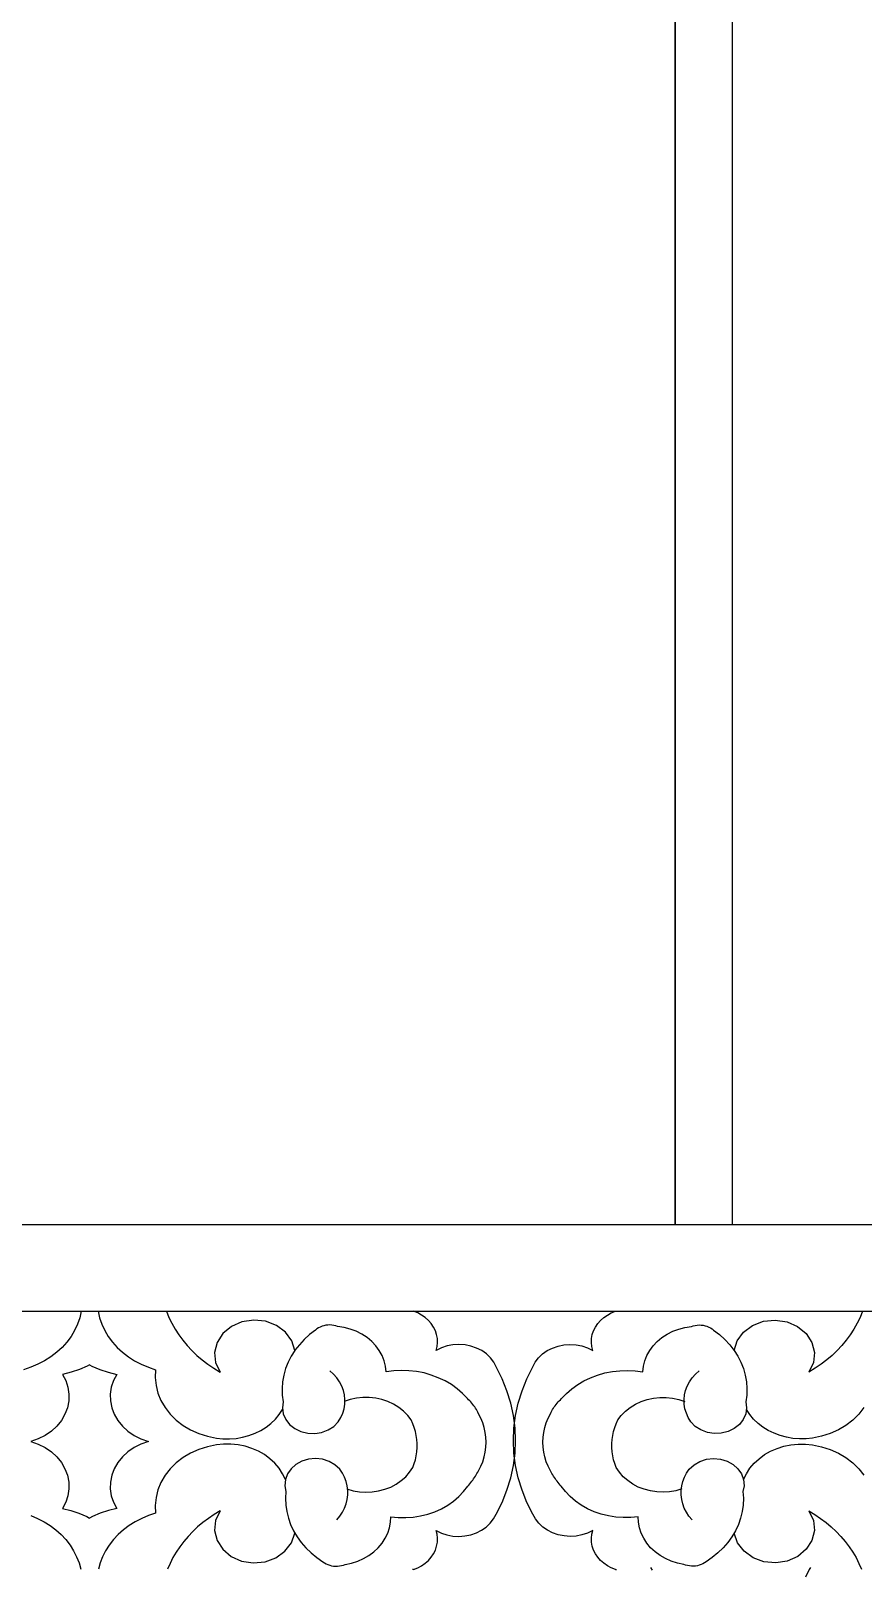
# Model space of a CAD drawing. Extents: x 1188826 to 1909461, y 608442 to 1651179.
# Drawn here: x 1668696 to 1668985, y 1032543 to 1033078 of the extents above; entities that cross this region are included whole.
import ezdxf

# ---------------------------------------------------------------- set-up
doc = ezdxf.new("R2010")
doc.units = 0
doc.header["$LTSCALE"] = 1000
doc.header["$MEASUREMENT"] = 0
doc.layers.add('窗', color=4, linetype='Continuous')
doc.layers.add('立面线', color=40, linetype='Continuous')

# ---------------------------------------------------------------- blocks, each defined once
blk = doc.blocks.new('EHYTERHT5EHTER')
at = {"layer": '窗', "ltscale": 3}
blk.add_lwpolyline([(84624.99, -228180.6), (85435.26, -228180.6), (85435.26, -229130.6), (84624.99, -229130.6)], close=True, dxfattribs=at)

msp = doc.modelspace()

# ---------------------------------------------------------------- linework, layer by layer
at = {"layer": '立面线'}
for p, q in [((1668919.68, 1032663.42), (1668919.68, 1033613.42)), ((1668939.68, 1032663.42), (1668939.68, 1033613.42)), ((1669039.81, 1032663.42), (1660727.54, 1032663.42)), ((1660758.89, 1032633.42), (1669008.6, 1032633.42)), ((1668712.73, 1032631.14), (1668711.96, 1032628.9)), ((1668713.26, 1032633.42), (1668712.73, 1032631.14)), ((1668719.11, 1032633.42), (1668719.64, 1032631.14)), ((1668719.64, 1032631.14), (1668720.41, 1032628.9)), ((1668742.89, 1032633.42), (1668743.76, 1032631.3)), ((1668743.76, 1032631.3), (1668744.77, 1032629.23)), ((1668773.2, 1032630.35), (1668769.14, 1032629.73)), ((1668777.31, 1032629.93), (1668773.2, 1032630.35)), ((1668830.21, 1032632.83), (1668828.75, 1032633.42)), ((1668831.58, 1032632.09), (1668830.21, 1032632.83)), ((1668832.83, 1032631.22), (1668831.58, 1032632.09)), ((1668833.95, 1032630.22), (1668832.83, 1032631.22)), ((1668893.75, 1032630.22), (1668894.87, 1032631.22)), ((1668894.87, 1032631.22), (1668896.13, 1032632.09)), ((1668896.13, 1032632.09), (1668897.5, 1032632.83)), ((1668897.5, 1032632.83), (1668898.95, 1032633.42)), ((1668950.4, 1032629.93), (1668954.5, 1032630.35)), ((1668954.5, 1032630.35), (1668958.57, 1032629.73)), ((1668983.94, 1032631.3), (1668982.94, 1032629.23)), ((1668984.81, 1032633.42), (1668983.94, 1032631.3)), ((1668710.95, 1032626.74), (1668709.71, 1032624.66)), ((1668711.96, 1032628.9), (1668710.95, 1032626.74)), ((1668720.41, 1032628.9), (1668721.42, 1032626.74)), ((1668721.42, 1032626.74), (1668722.66, 1032624.66)), ((1668744.77, 1032629.23), (1668745.91, 1032627.2)), ((1668745.91, 1032627.2), (1668747.18, 1032625.24)), ((1668747.18, 1032625.24), (1668748.58, 1032623.34)), ((1668762.48, 1032625.67), (1668760.48, 1032622.57)), ((1668765.46, 1032628.12), (1668762.48, 1032625.67)), ((1668769.14, 1032629.73), (1668765.46, 1032628.12)), ((1668781.08, 1032628.5), (1668777.31, 1032629.93)), ((1668784.21, 1032626.19), (1668781.08, 1032628.5)), ((1668786.42, 1032623.19), (1668784.21, 1032626.19)), ((1668792.64, 1032625.31), (1668790.76, 1032623.62)), ((1668794.67, 1032626.86), (1668792.64, 1032625.31)), ((1668795.18, 1032627.26), (1668794.67, 1032626.86)), ((1668795.74, 1032627.62), (1668795.18, 1032627.26)), ((1668796.33, 1032627.93), (1668795.74, 1032627.62)), ((1668796.96, 1032628.19), (1668796.33, 1032627.93)), ((1668797.61, 1032628.39), (1668796.96, 1032628.19)), ((1668798.29, 1032628.54), (1668797.61, 1032628.39)), ((1668798.98, 1032628.62), (1668798.29, 1032628.54)), ((1668799.67, 1032628.64), (1668798.98, 1032628.62)), ((1668800.37, 1032628.61), (1668799.67, 1032628.64)), ((1668801.05, 1032628.51), (1668800.37, 1032628.61)), ((1668801.73, 1032628.36), (1668801.05, 1032628.51)), ((1668802.38, 1032628.14), (1668801.73, 1032628.36)), ((1668804.6, 1032627.79), (1668802.38, 1032628.14)), ((1668806.77, 1032627.22), (1668804.6, 1032627.79)), ((1668808.84, 1032626.44), (1668806.77, 1032627.22)), ((1668810.79, 1032625.45), (1668808.84, 1032626.44)), ((1668812.59, 1032624.27), (1668810.79, 1032625.45)), ((1668834.92, 1032629.11), (1668833.95, 1032630.22)), ((1668835.73, 1032627.91), (1668834.92, 1032629.11)), ((1668836.36, 1032626.63), (1668835.73, 1032627.91)), ((1668836.8, 1032625.3), (1668836.36, 1032626.63)), ((1668837.05, 1032623.93), (1668836.8, 1032625.3)), ((1668890.65, 1032623.93), (1668890.9, 1032625.3)), ((1668890.9, 1032625.3), (1668891.34, 1032626.63)), ((1668891.34, 1032626.63), (1668891.97, 1032627.91)), ((1668891.97, 1032627.91), (1668892.78, 1032629.11)), ((1668892.78, 1032629.11), (1668893.75, 1032630.22)), ((1668915.11, 1032624.27), (1668916.91, 1032625.45)), ((1668916.91, 1032625.45), (1668918.86, 1032626.44)), ((1668918.86, 1032626.44), (1668920.93, 1032627.22)), ((1668920.93, 1032627.22), (1668923.1, 1032627.79)), ((1668923.1, 1032627.79), (1668925.33, 1032628.14)), ((1668925.33, 1032628.14), (1668925.98, 1032628.36)), ((1668925.98, 1032628.36), (1668926.65, 1032628.51)), ((1668926.65, 1032628.51), (1668927.34, 1032628.61)), ((1668927.34, 1032628.61), (1668928.03, 1032628.64)), ((1668928.03, 1032628.64), (1668928.73, 1032628.62)), ((1668928.73, 1032628.62), (1668929.42, 1032628.54)), ((1668929.42, 1032628.54), (1668930.09, 1032628.39)), ((1668930.09, 1032628.39), (1668930.75, 1032628.19)), ((1668930.75, 1032628.19), (1668931.37, 1032627.93)), ((1668931.37, 1032627.93), (1668931.97, 1032627.62)), ((1668931.97, 1032627.62), (1668932.52, 1032627.26)), ((1668932.52, 1032627.26), (1668933.03, 1032626.86)), ((1668933.03, 1032626.86), (1668935.07, 1032625.31)), ((1668935.07, 1032625.31), (1668936.94, 1032623.62)), ((1668941.29, 1032623.19), (1668943.49, 1032626.19)), ((1668943.49, 1032626.19), (1668946.62, 1032628.5)), ((1668946.62, 1032628.5), (1668950.4, 1032629.93)), ((1668958.57, 1032629.73), (1668962.25, 1032628.12)), ((1668962.25, 1032628.12), (1668965.22, 1032625.67)), ((1668965.22, 1032625.67), (1668967.23, 1032622.57)), ((1668980.52, 1032625.24), (1668979.13, 1032623.34)), ((1668981.8, 1032627.2), (1668980.52, 1032625.24)), ((1668982.94, 1032629.23), (1668981.8, 1032627.2)), ((1668706.6, 1032620.85), (1668704.75, 1032619.14)), ((1668708.26, 1032622.69), (1668706.6, 1032620.85)), ((1668709.71, 1032624.66), (1668708.26, 1032622.69)), ((1668722.66, 1032624.66), (1668724.11, 1032622.69)), ((1668724.11, 1032622.69), (1668725.77, 1032620.85)), ((1668725.77, 1032620.85), (1668727.62, 1032619.14)), ((1668748.58, 1032623.34), (1668750.1, 1032621.51)), ((1668750.1, 1032621.51), (1668751.74, 1032619.75)), ((1668751.74, 1032619.75), (1668753.49, 1032618.08)), ((1668760.48, 1032622.57), (1668759.61, 1032619.11)), ((1668787.51, 1032619.78), (1668786.26, 1032617.82)), ((1668787.51, 1032619.78), (1668786.42, 1032623.19)), ((1668787.56, 1032619.86), (1668787.51, 1032619.78)), ((1668789.07, 1032621.8), (1668787.56, 1032619.86)), ((1668790.76, 1032623.62), (1668789.07, 1032621.8)), ((1668814.22, 1032622.92), (1668812.59, 1032624.27)), ((1668815.64, 1032621.41), (1668814.22, 1032622.92)), ((1668816.85, 1032619.77), (1668815.64, 1032621.41)), ((1668817.83, 1032618.02), (1668816.85, 1032619.77)), ((1668836.63, 1032619.8), (1668836.97, 1032621.16)), ((1668838.45, 1032620.71), (1668836.63, 1032619.8)), ((1668836.97, 1032621.16), (1668837.11, 1032622.54)), ((1668837.11, 1032622.54), (1668837.05, 1032623.93)), ((1668840.41, 1032621.36), (1668838.45, 1032620.71)), ((1668842.46, 1032621.76), (1668840.41, 1032621.36)), ((1668844.56, 1032621.88), (1668842.46, 1032621.76)), ((1668846.66, 1032621.73), (1668844.56, 1032621.88)), ((1668848.7, 1032621.32), (1668846.66, 1032621.73)), ((1668850.65, 1032620.64), (1668848.7, 1032621.32)), ((1668852.46, 1032619.72), (1668850.65, 1032620.64)), ((1668854.09, 1032618.58), (1668852.46, 1032619.72)), ((1668873.62, 1032618.58), (1668875.24, 1032619.72)), ((1668875.24, 1032619.72), (1668877.05, 1032620.64)), ((1668877.05, 1032620.64), (1668879, 1032621.32)), ((1668879, 1032621.32), (1668881.05, 1032621.73)), ((1668881.05, 1032621.73), (1668883.14, 1032621.88)), ((1668883.14, 1032621.88), (1668885.24, 1032621.76)), ((1668885.24, 1032621.76), (1668887.3, 1032621.36)), ((1668887.3, 1032621.36), (1668889.25, 1032620.71)), ((1668889.25, 1032620.71), (1668891.08, 1032619.8)), ((1668890.6, 1032622.54), (1668890.65, 1032623.93)), ((1668890.74, 1032621.16), (1668890.6, 1032622.54)), ((1668891.08, 1032619.8), (1668890.74, 1032621.16)), ((1668909.88, 1032618.02), (1668910.85, 1032619.77)), ((1668910.85, 1032619.77), (1668912.06, 1032621.41)), ((1668912.06, 1032621.41), (1668913.49, 1032622.92)), ((1668913.49, 1032622.92), (1668915.11, 1032624.27)), ((1668936.94, 1032623.62), (1668938.64, 1032621.8)), ((1668938.64, 1032621.8), (1668940.14, 1032619.86)), ((1668940.14, 1032619.86), (1668940.2, 1032619.78)), ((1668940.2, 1032619.78), (1668941.29, 1032623.19)), ((1668940.2, 1032619.78), (1668941.44, 1032617.82)), ((1668967.23, 1032622.57), (1668968.09, 1032619.11)), ((1668975.97, 1032619.75), (1668974.22, 1032618.08)), ((1668977.61, 1032621.51), (1668975.97, 1032619.75)), ((1668979.13, 1032623.34), (1668977.61, 1032621.51)), ((1668698.22, 1032614.97), (1668695.78, 1032613.94)), ((1668700.54, 1032616.19), (1668698.22, 1032614.97)), ((1668702.73, 1032617.58), (1668700.54, 1032616.19)), ((1668704.75, 1032619.14), (1668702.73, 1032617.58)), ((1668715.38, 1032614.35), (1668712.63, 1032613.15)), ((1668716.18, 1032614.79), (1668715.38, 1032614.35)), ((1668716.18, 1032614.79), (1668716.99, 1032614.35)), ((1668716.99, 1032614.35), (1668719.74, 1032613.15)), ((1668727.62, 1032619.14), (1668729.64, 1032617.58)), ((1668729.64, 1032617.58), (1668731.82, 1032616.19)), ((1668731.82, 1032616.19), (1668734.15, 1032614.97)), ((1668734.15, 1032614.97), (1668736.59, 1032613.94)), ((1668753.49, 1032618.08), (1668755.35, 1032616.49)), ((1668755.35, 1032616.49), (1668757.31, 1032615)), ((1668757.31, 1032615), (1668759.36, 1032613.6)), ((1668759.61, 1032619.11), (1668759.97, 1032615.59)), ((1668759.97, 1032615.59), (1668761.5, 1032612.3)), ((1668785.17, 1032615.68), (1668784.3, 1032613.47)), ((1668786.26, 1032617.82), (1668785.17, 1032615.68)), ((1668818.56, 1032616.18), (1668817.83, 1032618.02)), ((1668819.03, 1032614.28), (1668818.56, 1032616.18)), ((1668819.23, 1032612.35), (1668819.03, 1032614.28)), ((1668855.49, 1032617.23), (1668854.09, 1032618.58)), ((1668856.64, 1032615.73), (1668855.49, 1032617.23)), ((1668857.52, 1032614.09), (1668856.64, 1032615.73)), ((1668870.19, 1032614.09), (1668871.06, 1032615.73)), ((1668871.06, 1032615.73), (1668872.21, 1032617.23)), ((1668872.21, 1032617.23), (1668873.62, 1032618.58)), ((1668908.47, 1032612.35), (1668908.68, 1032614.28)), ((1668908.68, 1032614.28), (1668909.15, 1032616.18)), ((1668909.15, 1032616.18), (1668909.88, 1032618.02)), ((1668941.44, 1032617.82), (1668942.53, 1032615.68)), ((1668942.53, 1032615.68), (1668943.4, 1032613.47)), ((1668967.74, 1032615.59), (1668966.2, 1032612.3)), ((1668968.09, 1032619.11), (1668967.74, 1032615.59)), ((1668970.4, 1032615), (1668968.34, 1032613.6)), ((1668972.36, 1032616.49), (1668970.4, 1032615)), ((1668974.22, 1032618.08), (1668972.36, 1032616.49)), ((1668695.78, 1032613.94), (1668693.24, 1032613.11)), ((1668709.76, 1032612.19), (1668706.79, 1032611.49)), ((1668706.79, 1032611.49), (1668707.91, 1032609.31)), ((1668707.91, 1032609.31), (1668708.65, 1032607.01)), ((1668712.63, 1032613.15), (1668709.76, 1032612.19)), ((1668719.74, 1032613.15), (1668722.61, 1032612.19)), ((1668722.61, 1032612.19), (1668725.58, 1032611.49)), ((1668724.46, 1032609.31), (1668723.72, 1032607.01)), ((1668725.58, 1032611.49), (1668724.46, 1032609.31)), ((1668736.59, 1032613.94), (1668739.13, 1032613.11)), ((1668739.13, 1032613.11), (1668738.99, 1032610.38)), ((1668738.99, 1032610.38), (1668739.26, 1032607.64)), ((1668759.36, 1032613.6), (1668761.5, 1032612.3)), ((1668783.25, 1032608.91), (1668783.07, 1032606.58)), ((1668783.66, 1032611.21), (1668783.25, 1032608.91)), ((1668784.3, 1032613.47), (1668783.66, 1032611.21)), ((1668800.93, 1032611.56), (1668799.63, 1032612.72)), ((1668802.07, 1032610.28), (1668800.93, 1032611.56)), ((1668803.04, 1032608.9), (1668802.07, 1032610.28)), ((1668803.81, 1032607.43), (1668803.04, 1032608.9)), ((1668821.86, 1032612.7), (1668819.23, 1032612.35)), ((1668824.52, 1032612.84), (1668821.86, 1032612.7)), ((1668827.18, 1032612.76), (1668824.52, 1032612.84)), ((1668829.82, 1032612.47), (1668827.18, 1032612.76)), ((1668832.42, 1032611.96), (1668829.82, 1032612.47)), ((1668834.94, 1032611.25), (1668832.42, 1032611.96)), ((1668837.38, 1032610.33), (1668834.94, 1032611.25)), ((1668839.71, 1032609.22), (1668837.38, 1032610.33)), ((1668841.9, 1032607.92), (1668839.71, 1032609.22)), ((1668859.52, 1032609.95), (1668857.47, 1032614.09)), ((1668861.21, 1032605.75), (1668859.52, 1032609.95)), ((1668866.49, 1032605.75), (1668868.18, 1032609.95)), ((1668868.18, 1032609.95), (1668870.23, 1032614.09)), ((1668885.81, 1032607.92), (1668888, 1032609.22)), ((1668888, 1032609.22), (1668890.32, 1032610.33)), ((1668890.32, 1032610.33), (1668892.76, 1032611.25)), ((1668892.76, 1032611.25), (1668895.29, 1032611.96)), ((1668895.29, 1032611.96), (1668897.88, 1032612.47)), ((1668897.88, 1032612.47), (1668900.52, 1032612.76)), ((1668900.52, 1032612.76), (1668903.19, 1032612.84)), ((1668903.19, 1032612.84), (1668905.84, 1032612.7)), ((1668905.84, 1032612.7), (1668908.47, 1032612.35)), ((1668923.89, 1032607.43), (1668924.67, 1032608.9)), ((1668924.67, 1032608.9), (1668925.63, 1032610.28)), ((1668925.63, 1032610.28), (1668926.78, 1032611.56)), ((1668926.78, 1032611.56), (1668928.08, 1032612.72)), ((1668943.4, 1032613.47), (1668944.05, 1032611.21)), ((1668944.05, 1032611.21), (1668944.46, 1032608.91)), ((1668944.46, 1032608.91), (1668944.63, 1032606.58)), ((1668968.34, 1032613.6), (1668966.2, 1032612.3)), ((1668708.65, 1032607.01), (1668708.99, 1032604.64)), ((1668708.99, 1032604.64), (1668708.93, 1032602.25)), ((1668723.72, 1032607.01), (1668723.37, 1032604.64)), ((1668723.37, 1032604.64), (1668723.43, 1032602.25)), ((1668739.26, 1032607.64), (1668739.92, 1032604.96)), ((1668739.92, 1032604.96), (1668740.98, 1032602.37)), ((1668783.07, 1032606.58), (1668783.13, 1032604.25)), ((1668783.13, 1032604.25), (1668783.43, 1032601.94)), ((1668804.39, 1032605.9), (1668803.81, 1032607.43)), ((1668804.76, 1032604.32), (1668804.39, 1032605.9)), ((1668804.92, 1032602.72), (1668804.76, 1032604.32)), ((1668843.94, 1032606.46), (1668841.9, 1032607.92)), ((1668845.8, 1032604.83), (1668843.94, 1032606.46)), ((1668847.48, 1032603.06), (1668845.8, 1032604.83)), ((1668862.53, 1032601.48), (1668861.21, 1032605.75)), ((1668865.18, 1032601.48), (1668866.49, 1032605.75)), ((1668880.23, 1032603.06), (1668881.9, 1032604.83)), ((1668881.9, 1032604.83), (1668883.77, 1032606.46)), ((1668883.77, 1032606.46), (1668885.81, 1032607.92)), ((1668922.78, 1032602.72), (1668922.94, 1032604.32)), ((1668922.94, 1032604.32), (1668923.31, 1032605.9)), ((1668923.31, 1032605.9), (1668923.89, 1032607.43)), ((1668944.57, 1032604.25), (1668944.27, 1032601.94)), ((1668944.63, 1032606.58), (1668944.57, 1032604.25)), ((1668708.47, 1032599.9), (1668707.62, 1032597.63)), ((1668708.93, 1032602.25), (1668708.47, 1032599.9)), ((1668723.43, 1032602.25), (1668723.9, 1032599.9)), ((1668723.9, 1032599.9), (1668724.75, 1032597.63)), ((1668740.98, 1032602.37), (1668742.4, 1032599.92)), ((1668742.4, 1032599.92), (1668744.17, 1032597.64)), ((1668782.08, 1032597.51), (1668783.2, 1032599.22)), ((1668783.43, 1032601.94), (1668783.17, 1032599.85)), ((1668783.17, 1032599.85), (1668783.48, 1032597.77)), ((1668804.13, 1032597.96), (1668804.6, 1032599.51)), ((1668804.6, 1032599.51), (1668804.87, 1032601.11)), ((1668806.74, 1032602.72), (1668804.65, 1032602.01)), ((1668804.87, 1032601.11), (1668804.92, 1032602.72)), ((1668808.91, 1032603.21), (1668806.74, 1032602.72)), ((1668811.13, 1032603.46), (1668808.91, 1032603.21)), ((1668813.37, 1032603.46), (1668811.13, 1032603.46)), ((1668815.6, 1032603.23), (1668813.37, 1032603.46)), ((1668817.77, 1032602.76), (1668815.6, 1032603.23)), ((1668819.86, 1032602.06), (1668817.77, 1032602.76)), ((1668821.83, 1032601.14), (1668819.86, 1032602.06)), ((1668823.65, 1032600.02), (1668821.83, 1032601.14)), ((1668825.29, 1032598.72), (1668823.65, 1032600.02)), ((1668826.73, 1032597.24), (1668825.29, 1032598.72)), ((1668847.89, 1032602.68), (1668847.48, 1032603.06)), ((1668848.29, 1032602.28), (1668847.89, 1032602.68)), ((1668848.67, 1032601.88), (1668848.29, 1032602.28)), ((1668849.04, 1032601.46), (1668848.67, 1032601.88)), ((1668849.39, 1032601.04), (1668849.04, 1032601.46)), ((1668849.72, 1032600.6), (1668849.39, 1032601.04)), ((1668850.04, 1032600.16), (1668849.72, 1032600.6)), ((1668850.34, 1032599.71), (1668850.04, 1032600.16)), ((1668850.62, 1032599.25), (1668850.34, 1032599.71)), ((1668850.88, 1032598.78), (1668850.62, 1032599.25)), ((1668851.13, 1032598.3), (1668850.88, 1032598.78)), ((1668851.36, 1032597.82), (1668851.13, 1032598.3)), ((1668863.47, 1032597.17), (1668862.53, 1032601.48)), ((1668864.23, 1032597.17), (1668865.18, 1032601.48)), ((1668876.35, 1032597.82), (1668876.58, 1032598.3)), ((1668876.58, 1032598.3), (1668876.82, 1032598.78)), ((1668876.82, 1032598.78), (1668877.08, 1032599.25)), ((1668877.08, 1032599.25), (1668877.37, 1032599.71)), ((1668877.37, 1032599.71), (1668877.67, 1032600.16)), ((1668877.67, 1032600.16), (1668877.98, 1032600.6)), ((1668877.98, 1032600.6), (1668878.32, 1032601.04)), ((1668878.32, 1032601.04), (1668878.67, 1032601.46)), ((1668878.67, 1032601.46), (1668879.03, 1032601.88)), ((1668879.03, 1032601.88), (1668879.41, 1032602.28)), ((1668879.41, 1032602.28), (1668879.81, 1032602.68)), ((1668879.81, 1032602.68), (1668880.23, 1032603.06)), ((1668900.97, 1032597.24), (1668902.41, 1032598.72)), ((1668902.41, 1032598.72), (1668904.05, 1032600.02)), ((1668904.05, 1032600.02), (1668905.87, 1032601.14)), ((1668905.87, 1032601.14), (1668907.84, 1032602.06)), ((1668907.84, 1032602.06), (1668909.93, 1032602.76)), ((1668909.93, 1032602.76), (1668912.11, 1032603.23)), ((1668912.11, 1032603.23), (1668914.33, 1032603.46)), ((1668914.33, 1032603.46), (1668916.57, 1032603.46)), ((1668916.57, 1032603.46), (1668918.8, 1032603.21)), ((1668918.8, 1032603.21), (1668920.97, 1032602.72)), ((1668920.97, 1032602.72), (1668923.05, 1032602.01)), ((1668922.84, 1032601.11), (1668922.78, 1032602.72)), ((1668923.1, 1032599.51), (1668922.84, 1032601.11)), ((1668923.58, 1032597.96), (1668923.1, 1032599.51)), ((1668944.54, 1032599.85), (1668944.23, 1032597.77)), ((1668944.27, 1032601.94), (1668944.54, 1032599.85)), ((1668945.63, 1032597.51), (1668944.5, 1032599.22)), ((1668985.3, 1032599.92), (1668983.53, 1032597.64)), ((1668704.81, 1032593.52), (1668702.91, 1032591.77)), ((1668706.39, 1032595.49), (1668704.81, 1032593.52)), ((1668707.62, 1032597.63), (1668706.39, 1032595.49)), ((1668724.75, 1032597.63), (1668725.98, 1032595.49)), ((1668725.98, 1032595.49), (1668727.56, 1032593.52)), ((1668727.56, 1032593.52), (1668729.46, 1032591.77)), ((1668744.17, 1032597.64), (1668746.27, 1032595.57)), ((1668746.27, 1032595.57), (1668748.65, 1032593.74)), ((1668748.65, 1032593.74), (1668751.28, 1032592.18)), ((1668775.65, 1032591.97), (1668777.51, 1032593.12)), ((1668777.51, 1032593.12), (1668779.21, 1032594.44)), ((1668779.21, 1032594.44), (1668780.74, 1032595.91)), ((1668780.74, 1032595.91), (1668782.08, 1032597.51)), ((1668783.48, 1032597.77), (1668784.33, 1032595.81)), ((1668784.33, 1032595.81), (1668785.7, 1032594.07)), ((1668785.7, 1032594.07), (1668787.49, 1032592.64)), ((1668799.07, 1032592.15), (1668801.02, 1032593.41)), ((1668801.02, 1032593.41), (1668802.58, 1032595.03)), ((1668802.58, 1032595.03), (1668803.45, 1032596.45)), ((1668803.45, 1032596.45), (1668804.13, 1032597.96)), ((1668827.94, 1032595.63), (1668826.73, 1032597.24)), ((1668828.53, 1032594.31), (1668827.94, 1032595.63)), ((1668829.03, 1032592.97), (1668828.53, 1032594.31)), ((1668829.42, 1032591.61), (1668829.03, 1032592.97)), ((1668852.16, 1032596.25), (1668851.36, 1032597.82)), ((1668852.82, 1032594.63), (1668852.16, 1032596.25)), ((1668853.34, 1032592.98), (1668852.82, 1032594.63)), ((1668853.71, 1032591.3), (1668853.34, 1032592.98)), ((1668864.04, 1032592.83), (1668863.47, 1032597.17)), ((1668863.47, 1032588.48), (1668863.66, 1032592.83)), ((1668863.66, 1032592.83), (1668864.23, 1032597.17)), ((1668864.23, 1032588.48), (1668864.04, 1032592.83)), ((1668874, 1032591.3), (1668874.37, 1032592.98)), ((1668874.37, 1032592.98), (1668874.89, 1032594.63)), ((1668874.89, 1032594.63), (1668875.55, 1032596.25)), ((1668875.55, 1032596.25), (1668876.35, 1032597.82)), ((1668898.28, 1032591.61), (1668898.68, 1032592.97)), ((1668898.68, 1032592.97), (1668899.17, 1032594.31)), ((1668899.17, 1032594.31), (1668899.76, 1032595.63)), ((1668899.76, 1032595.63), (1668900.97, 1032597.24)), ((1668924.25, 1032596.45), (1668923.58, 1032597.96)), ((1668925.12, 1032595.03), (1668924.25, 1032596.45)), ((1668926.68, 1032593.41), (1668925.12, 1032595.03)), ((1668928.64, 1032592.15), (1668926.68, 1032593.41)), ((1668942.01, 1032594.07), (1668940.21, 1032592.64)), ((1668943.37, 1032595.81), (1668942.01, 1032594.07)), ((1668944.23, 1032597.77), (1668943.37, 1032595.81)), ((1668946.96, 1032595.91), (1668945.63, 1032597.51)), ((1668948.49, 1032594.44), (1668946.96, 1032595.91)), ((1668950.2, 1032593.12), (1668948.49, 1032594.44)), ((1668952.05, 1032591.97), (1668950.2, 1032593.12)), ((1668979.05, 1032593.74), (1668976.42, 1032592.18)), ((1668981.44, 1032595.57), (1668979.05, 1032593.74)), ((1668983.53, 1032597.64), (1668981.44, 1032595.57)), ((1668698.34, 1032589.06), (1668695.76, 1032588.16)), ((1668695.76, 1032588.16), (1668698.34, 1032587.26)), ((1668700.74, 1032590.27), (1668698.34, 1032589.06)), ((1668702.91, 1032591.77), (1668700.74, 1032590.27)), ((1668729.46, 1032591.77), (1668731.63, 1032590.27)), ((1668731.63, 1032590.27), (1668734.03, 1032589.06)), ((1668734.03, 1032589.06), (1668736.61, 1032588.16)), ((1668736.61, 1032588.16), (1668734.03, 1032587.26)), ((1668751.28, 1032592.18), (1668754.12, 1032590.91)), ((1668754.12, 1032590.91), (1668757.12, 1032589.96)), ((1668757.12, 1032589.96), (1668760.24, 1032589.35)), ((1668760.24, 1032589.35), (1668762.52, 1032589.1)), ((1668762.52, 1032589.1), (1668764.82, 1032589.06)), ((1668764.82, 1032589.06), (1668767.11, 1032589.23)), ((1668767.11, 1032589.23), (1668769.36, 1032589.61)), ((1668769.36, 1032589.61), (1668771.55, 1032590.2)), ((1668771.55, 1032590.2), (1668773.66, 1032590.99)), ((1668773.66, 1032590.99), (1668775.65, 1032591.97)), ((1668787.49, 1032592.64), (1668789.62, 1032591.61)), ((1668789.62, 1032591.61), (1668791.98, 1032591.02)), ((1668791.98, 1032591.02), (1668794.42, 1032590.92)), ((1668794.42, 1032590.92), (1668796.83, 1032591.3)), ((1668796.83, 1032591.3), (1668799.07, 1032592.15)), ((1668829.72, 1032590.22), (1668829.42, 1032591.61)), ((1668829.92, 1032588.83), (1668829.72, 1032590.22)), ((1668830.01, 1032587.42), (1668829.92, 1032588.83)), ((1668853.93, 1032589.6), (1668853.71, 1032591.3)), ((1668854.01, 1032587.89), (1668853.93, 1032589.6)), ((1668853.93, 1032586.18), (1668854.01, 1032587.89)), ((1668863.66, 1032584.12), (1668863.47, 1032588.48)), ((1668864.04, 1032584.12), (1668864.23, 1032588.48)), ((1668873.7, 1032587.89), (1668873.77, 1032589.6)), ((1668873.77, 1032586.18), (1668873.7, 1032587.89)), ((1668873.77, 1032589.6), (1668874, 1032591.3)), ((1668897.69, 1032587.42), (1668897.79, 1032588.83)), ((1668897.79, 1032588.83), (1668897.98, 1032590.22)), ((1668897.98, 1032590.22), (1668898.28, 1032591.61)), ((1668930.88, 1032591.3), (1668928.64, 1032592.15)), ((1668933.28, 1032590.92), (1668930.88, 1032591.3)), ((1668935.73, 1032591.02), (1668933.28, 1032590.92)), ((1668938.08, 1032591.61), (1668935.73, 1032591.02)), ((1668940.21, 1032592.64), (1668938.08, 1032591.61)), ((1668954.05, 1032590.99), (1668952.05, 1032591.97)), ((1668956.15, 1032590.2), (1668954.05, 1032590.99)), ((1668958.35, 1032589.61), (1668956.15, 1032590.2)), ((1668960.6, 1032589.23), (1668958.35, 1032589.61)), ((1668962.89, 1032589.06), (1668960.6, 1032589.23)), ((1668965.18, 1032589.1), (1668962.89, 1032589.06)), ((1668967.46, 1032589.35), (1668965.18, 1032589.1)), ((1668970.58, 1032589.96), (1668967.46, 1032589.35)), ((1668973.58, 1032590.91), (1668970.58, 1032589.96)), ((1668976.42, 1032592.18), (1668973.58, 1032590.91)), ((1668698.34, 1032587.26), (1668700.74, 1032586.04)), ((1668700.74, 1032586.04), (1668702.91, 1032584.55)), ((1668702.91, 1032584.55), (1668704.81, 1032582.8)), ((1668704.81, 1032582.8), (1668706.39, 1032580.83)), ((1668727.56, 1032582.8), (1668725.98, 1032580.83)), ((1668729.46, 1032584.55), (1668727.56, 1032582.8)), ((1668731.63, 1032586.04), (1668729.46, 1032584.55)), ((1668734.03, 1032587.26), (1668731.63, 1032586.04)), ((1668748.65, 1032582.58), (1668746.27, 1032580.75)), ((1668751.28, 1032584.14), (1668748.65, 1032582.58)), ((1668754.12, 1032585.4), (1668751.28, 1032584.14)), ((1668757.12, 1032586.35), (1668754.12, 1032585.4)), ((1668760.24, 1032586.97), (1668757.12, 1032586.35)), ((1668762.74, 1032587.23), (1668760.24, 1032586.97)), ((1668765.26, 1032587.24), (1668762.74, 1032587.23)), ((1668767.77, 1032587), (1668765.26, 1032587.24)), ((1668770.22, 1032586.5), (1668767.77, 1032587)), ((1668772.58, 1032585.76), (1668770.22, 1032586.5)), ((1668774.83, 1032584.78), (1668772.58, 1032585.76)), ((1668776.93, 1032583.58), (1668774.83, 1032584.78)), ((1668778.85, 1032582.18), (1668776.93, 1032583.58)), ((1668780.56, 1032580.6), (1668778.85, 1032582.18)), ((1668794.7, 1032582.25), (1668792.26, 1032582.03)), ((1668797.13, 1032581.98), (1668794.7, 1032582.25)), ((1668829.39, 1032581.83), (1668829.69, 1032583.22)), ((1668829.69, 1032583.22), (1668829.9, 1032584.61)), ((1668829.9, 1032584.61), (1668830.01, 1032586.02)), ((1668830.01, 1032586.02), (1668830.01, 1032587.42)), ((1668852.82, 1032581.14), (1668853.34, 1032582.8)), ((1668853.34, 1032582.8), (1668853.71, 1032584.48)), ((1668853.71, 1032584.48), (1668853.93, 1032586.18)), ((1668863.47, 1032579.78), (1668864.04, 1032584.12)), ((1668864.23, 1032579.78), (1668863.66, 1032584.12)), ((1668874, 1032584.48), (1668873.77, 1032586.18)), ((1668874.37, 1032582.8), (1668874, 1032584.48)), ((1668874.89, 1032581.14), (1668874.37, 1032582.8)), ((1668897.7, 1032586.02), (1668897.69, 1032587.42)), ((1668897.8, 1032584.61), (1668897.7, 1032586.02)), ((1668898.01, 1032583.22), (1668897.8, 1032584.61)), ((1668898.32, 1032581.83), (1668898.01, 1032583.22)), ((1668930.58, 1032581.98), (1668933, 1032582.25)), ((1668933, 1032582.25), (1668935.44, 1032582.03)), ((1668947.15, 1032580.6), (1668948.86, 1032582.18)), ((1668948.86, 1032582.18), (1668950.78, 1032583.58)), ((1668950.78, 1032583.58), (1668952.87, 1032584.78)), ((1668952.87, 1032584.78), (1668955.12, 1032585.76)), ((1668955.12, 1032585.76), (1668957.49, 1032586.5)), ((1668957.49, 1032586.5), (1668959.94, 1032587)), ((1668959.94, 1032587), (1668962.44, 1032587.24)), ((1668962.44, 1032587.24), (1668964.96, 1032587.23)), ((1668964.96, 1032587.23), (1668967.46, 1032586.97)), ((1668967.46, 1032586.97), (1668970.58, 1032586.35)), ((1668970.58, 1032586.35), (1668973.58, 1032585.4)), ((1668973.58, 1032585.4), (1668976.42, 1032584.14)), ((1668976.42, 1032584.14), (1668979.05, 1032582.58)), ((1668979.05, 1032582.58), (1668981.44, 1032580.75)), ((1668706.39, 1032580.83), (1668707.62, 1032578.69)), ((1668707.62, 1032578.69), (1668708.47, 1032576.42)), ((1668724.75, 1032578.69), (1668723.9, 1032576.42)), ((1668725.98, 1032580.83), (1668724.75, 1032578.69)), ((1668744.17, 1032578.68), (1668742.4, 1032576.4)), ((1668746.27, 1032580.75), (1668744.17, 1032578.68)), ((1668782.04, 1032578.86), (1668780.56, 1032580.6)), ((1668783.27, 1032576.97), (1668782.04, 1032578.86)), ((1668784.23, 1032574.98), (1668783.27, 1032576.97)), ((1668784.94, 1032576.89), (1668784.23, 1032574.98)), ((1668786.19, 1032578.7), (1668784.94, 1032576.89)), ((1668787.89, 1032580.21), (1668786.19, 1032578.7)), ((1668789.95, 1032581.34), (1668787.89, 1032580.21)), ((1668792.26, 1032582.03), (1668789.95, 1032581.34)), ((1668799.42, 1032581.25), (1668797.13, 1032581.98)), ((1668801.45, 1032580.07), (1668799.42, 1032581.25)), ((1668803.11, 1032578.53), (1668801.45, 1032580.07)), ((1668804.02, 1032577.17), (1668803.11, 1032578.53)), ((1668804.76, 1032575.74), (1668804.02, 1032577.17)), ((1668826.03, 1032575.92), (1668827.37, 1032577.46)), ((1668827.37, 1032577.46), (1668828.47, 1032579.13)), ((1668828.47, 1032579.13), (1668828.98, 1032580.47)), ((1668828.98, 1032580.47), (1668829.39, 1032581.83)), ((1668850.54, 1032576.56), (1668850.82, 1032577.02)), ((1668850.82, 1032577.02), (1668851.09, 1032577.49)), ((1668851.09, 1032577.49), (1668851.36, 1032577.96)), ((1668851.36, 1032577.96), (1668852.16, 1032579.53)), ((1668852.16, 1032579.53), (1668852.82, 1032581.14)), ((1668862.53, 1032575.48), (1668863.47, 1032579.78)), ((1668865.18, 1032575.48), (1668864.23, 1032579.78)), ((1668875.55, 1032579.53), (1668874.89, 1032581.14)), ((1668876.35, 1032577.96), (1668875.55, 1032579.53)), ((1668876.61, 1032577.49), (1668876.35, 1032577.96)), ((1668876.88, 1032577.02), (1668876.61, 1032577.49)), ((1668877.16, 1032576.56), (1668876.88, 1032577.02)), ((1668898.73, 1032580.47), (1668898.32, 1032581.83)), ((1668899.23, 1032579.13), (1668898.73, 1032580.47)), ((1668900.34, 1032577.46), (1668899.23, 1032579.13)), ((1668901.68, 1032575.92), (1668900.34, 1032577.46)), ((1668922.94, 1032575.74), (1668923.68, 1032577.17)), ((1668923.68, 1032577.17), (1668924.59, 1032578.53)), ((1668924.59, 1032578.53), (1668926.25, 1032580.07)), ((1668926.25, 1032580.07), (1668928.28, 1032581.25)), ((1668928.28, 1032581.25), (1668930.58, 1032581.98)), ((1668935.44, 1032582.03), (1668937.75, 1032581.34)), ((1668937.75, 1032581.34), (1668939.81, 1032580.21)), ((1668939.81, 1032580.21), (1668941.51, 1032578.7)), ((1668941.51, 1032578.7), (1668942.76, 1032576.89)), ((1668942.76, 1032576.89), (1668943.47, 1032574.98)), ((1668943.47, 1032574.98), (1668944.44, 1032576.97)), ((1668944.44, 1032576.97), (1668945.67, 1032578.86)), ((1668945.67, 1032578.86), (1668947.15, 1032580.6)), ((1668981.44, 1032580.75), (1668983.53, 1032578.68)), ((1668983.53, 1032578.68), (1668985.3, 1032576.4)), ((1668708.47, 1032576.42), (1668708.93, 1032574.06)), ((1668708.99, 1032571.68), (1668708.65, 1032569.31)), ((1668708.93, 1032574.06), (1668708.99, 1032571.68)), ((1668723.43, 1032574.06), (1668723.37, 1032571.68)), ((1668723.37, 1032571.68), (1668723.72, 1032569.31)), ((1668723.9, 1032576.42), (1668723.43, 1032574.06)), ((1668740.98, 1032573.94), (1668739.92, 1032571.35)), ((1668742.4, 1032576.4), (1668740.98, 1032573.94)), ((1668784.21, 1032574.89), (1668784.04, 1032572.8)), ((1668784.04, 1032572.8), (1668784.43, 1032570.73)), ((1668784.23, 1032574.98), (1668784.21, 1032574.89)), ((1668805.33, 1032574.25), (1668804.76, 1032575.74)), ((1668805.71, 1032572.72), (1668805.33, 1032574.25)), ((1668805.63, 1032571.66), (1668807.76, 1032571.05)), ((1668805.91, 1032571.16), (1668805.71, 1032572.72)), ((1668816.64, 1032570.96), (1668818.78, 1032571.53)), ((1668818.78, 1032571.53), (1668820.82, 1032572.33)), ((1668820.82, 1032572.33), (1668822.73, 1032573.33)), ((1668822.73, 1032573.33), (1668824.47, 1032574.54)), ((1668824.47, 1032574.54), (1668826.03, 1032575.92)), ((1668846.17, 1032570.73), (1668847.61, 1032572.59)), ((1668847.61, 1032572.59), (1668847.97, 1032573.01)), ((1668847.97, 1032573.01), (1668848.32, 1032573.44)), ((1668848.32, 1032573.44), (1668848.67, 1032573.87)), ((1668848.67, 1032573.87), (1668849, 1032574.31)), ((1668849, 1032574.31), (1668849.33, 1032574.75)), ((1668849.33, 1032574.75), (1668849.64, 1032575.2)), ((1668849.64, 1032575.2), (1668849.95, 1032575.65)), ((1668849.95, 1032575.65), (1668850.25, 1032576.1)), ((1668850.25, 1032576.1), (1668850.54, 1032576.56)), ((1668861.21, 1032571.21), (1668862.53, 1032575.48)), ((1668866.49, 1032571.21), (1668865.18, 1032575.48)), ((1668877.45, 1032576.1), (1668877.16, 1032576.56)), ((1668877.75, 1032575.65), (1668877.45, 1032576.1)), ((1668878.06, 1032575.2), (1668877.75, 1032575.65)), ((1668878.38, 1032574.75), (1668878.06, 1032575.2)), ((1668878.7, 1032574.31), (1668878.38, 1032574.75)), ((1668879.04, 1032573.87), (1668878.7, 1032574.31)), ((1668879.38, 1032573.44), (1668879.04, 1032573.87)), ((1668879.73, 1032573.01), (1668879.38, 1032573.44)), ((1668880.09, 1032572.59), (1668879.73, 1032573.01)), ((1668881.54, 1032570.73), (1668880.09, 1032572.59)), ((1668903.23, 1032574.54), (1668901.68, 1032575.92)), ((1668904.98, 1032573.33), (1668903.23, 1032574.54)), ((1668906.89, 1032572.33), (1668904.98, 1032573.33)), ((1668908.93, 1032571.53), (1668906.89, 1032572.33)), ((1668911.07, 1032570.96), (1668908.93, 1032571.53)), ((1668922.07, 1032571.66), (1668919.95, 1032571.05)), ((1668921.8, 1032571.16), (1668921.99, 1032572.72)), ((1668921.99, 1032572.72), (1668922.38, 1032574.25)), ((1668922.38, 1032574.25), (1668922.94, 1032575.74)), ((1668943.67, 1032572.8), (1668943.27, 1032570.73)), ((1668943.47, 1032574.98), (1668943.49, 1032574.89)), ((1668943.49, 1032574.89), (1668943.67, 1032572.8)), ((1668707.91, 1032567.01), (1668706.79, 1032564.82)), ((1668708.65, 1032569.31), (1668707.91, 1032567.01)), ((1668723.72, 1032569.31), (1668724.46, 1032567.01)), ((1668724.46, 1032567.01), (1668725.58, 1032564.82)), ((1668739.26, 1032568.67), (1668738.99, 1032565.94)), ((1668739.92, 1032571.35), (1668739.26, 1032568.67)), ((1668784.43, 1032570.73), (1668784.29, 1032568.41)), ((1668784.29, 1032568.41), (1668784.38, 1032566.08)), ((1668784.38, 1032566.08), (1668784.7, 1032563.77)), ((1668804.82, 1032565.01), (1668805.37, 1032566.5)), ((1668805.37, 1032566.5), (1668805.74, 1032568.04)), ((1668805.74, 1032568.04), (1668805.92, 1032569.6)), ((1668805.92, 1032569.6), (1668805.91, 1032571.16)), ((1668807.76, 1032571.05), (1668809.95, 1032570.67)), ((1668809.95, 1032570.67), (1668812.19, 1032570.52)), ((1668812.19, 1032570.52), (1668814.43, 1032570.62)), ((1668814.43, 1032570.62), (1668816.64, 1032570.96)), ((1668840.64, 1032566.01), (1668842.67, 1032567.42)), ((1668842.67, 1032567.42), (1668844.51, 1032569)), ((1668844.51, 1032569), (1668846.17, 1032570.73)), ((1668857.47, 1032562.87), (1668859.52, 1032567)), ((1668859.52, 1032567), (1668861.21, 1032571.21)), ((1668868.18, 1032567), (1668866.49, 1032571.21)), ((1668870.23, 1032562.87), (1668868.18, 1032567)), ((1668883.19, 1032569), (1668881.54, 1032570.73)), ((1668885.04, 1032567.42), (1668883.19, 1032569)), ((1668887.06, 1032566.01), (1668885.04, 1032567.42)), ((1668913.28, 1032570.62), (1668911.07, 1032570.96)), ((1668915.51, 1032570.52), (1668913.28, 1032570.62)), ((1668917.75, 1032570.67), (1668915.51, 1032570.52)), ((1668919.95, 1032571.05), (1668917.75, 1032570.67)), ((1668921.79, 1032569.6), (1668921.8, 1032571.16)), ((1668921.97, 1032568.04), (1668921.79, 1032569.6)), ((1668922.33, 1032566.5), (1668921.97, 1032568.04)), ((1668922.88, 1032565.01), (1668922.33, 1032566.5)), ((1668943.33, 1032566.08), (1668943, 1032563.77)), ((1668943.27, 1032570.73), (1668943.42, 1032568.41)), ((1668943.42, 1032568.41), (1668943.33, 1032566.08)), ((1668695.7, 1032562.4), (1668698.07, 1032561.41)), ((1668698.07, 1032561.41), (1668700.33, 1032560.25)), ((1668706.79, 1032564.82), (1668709.68, 1032564.15)), ((1668709.68, 1032564.15), (1668712.48, 1032563.23)), ((1668712.48, 1032563.23), (1668715.16, 1032562.08)), ((1668715.16, 1032562.08), (1668716.18, 1032561.52)), ((1668717.21, 1032562.08), (1668716.18, 1032561.52)), ((1668719.89, 1032563.23), (1668717.21, 1032562.08)), ((1668722.69, 1032564.15), (1668719.89, 1032563.23)), ((1668725.58, 1032564.82), (1668722.69, 1032564.15)), ((1668734.3, 1032561.41), (1668732.04, 1032560.25)), ((1668736.67, 1032562.4), (1668734.3, 1032561.41)), ((1668739.13, 1032563.2), (1668736.67, 1032562.4)), ((1668738.99, 1032565.94), (1668739.13, 1032563.2)), ((1668757.44, 1032561.42), (1668755.54, 1032559.98)), ((1668759.43, 1032562.76), (1668757.44, 1032561.42)), ((1668761.5, 1032564.01), (1668759.43, 1032562.76)), ((1668759.97, 1032560.75), (1668759.61, 1032557.24)), ((1668761.5, 1032564.01), (1668759.97, 1032560.75)), ((1668784.7, 1032563.77), (1668785.26, 1032561.49)), ((1668785.26, 1032561.49), (1668786.05, 1032559.26)), ((1668802.15, 1032560.92), (1668803.2, 1032562.2)), ((1668803.2, 1032562.2), (1668804.1, 1032563.57)), ((1668804.1, 1032563.57), (1668804.82, 1032565.01)), ((1668820.77, 1032560.09), (1668820.85, 1032562.02)), ((1668820.85, 1032562.02), (1668823.44, 1032561.76)), ((1668823.44, 1032561.76), (1668826.05, 1032561.71)), ((1668826.05, 1032561.71), (1668828.65, 1032561.89)), ((1668828.65, 1032561.89), (1668831.22, 1032562.29)), ((1668831.22, 1032562.29), (1668833.73, 1032562.91)), ((1668833.73, 1032562.91), (1668836.15, 1032563.75)), ((1668836.15, 1032563.75), (1668838.46, 1032564.78)), ((1668838.46, 1032564.78), (1668840.64, 1032566.01)), ((1668855.43, 1032559.75), (1668856.59, 1032561.24)), ((1668856.59, 1032561.24), (1668857.47, 1032562.87)), ((1668871.11, 1032561.24), (1668870.23, 1032562.87)), ((1668872.27, 1032559.75), (1668871.11, 1032561.24)), ((1668889.24, 1032564.78), (1668887.06, 1032566.01)), ((1668891.55, 1032563.75), (1668889.24, 1032564.78)), ((1668893.98, 1032562.91), (1668891.55, 1032563.75)), ((1668896.48, 1032562.29), (1668893.98, 1032562.91)), ((1668899.05, 1032561.89), (1668896.48, 1032562.29)), ((1668901.65, 1032561.71), (1668899.05, 1032561.89)), ((1668904.26, 1032561.76), (1668901.65, 1032561.71)), ((1668906.85, 1032562.02), (1668904.26, 1032561.76)), ((1668906.93, 1032560.09), (1668906.85, 1032562.02)), ((1668923.61, 1032563.57), (1668922.88, 1032565.01)), ((1668924.5, 1032562.2), (1668923.61, 1032563.57)), ((1668925.55, 1032560.92), (1668924.5, 1032562.2)), ((1668942.45, 1032561.49), (1668941.66, 1032559.26)), ((1668943, 1032563.77), (1668942.45, 1032561.49)), ((1668966.2, 1032564.01), (1668967.73, 1032560.75)), ((1668966.2, 1032564.01), (1668968.27, 1032562.76)), ((1668967.73, 1032560.75), (1668968.09, 1032557.24)), ((1668968.27, 1032562.76), (1668970.26, 1032561.42)), ((1668970.26, 1032561.42), (1668972.16, 1032559.98)), ((1668700.33, 1032560.25), (1668702.46, 1032558.92)), ((1668702.46, 1032558.92), (1668704.44, 1032557.44)), ((1668704.44, 1032557.44), (1668706.27, 1032555.8)), ((1668706.27, 1032555.8), (1668707.91, 1032554.04)), ((1668726.1, 1032555.8), (1668724.46, 1032554.04)), ((1668727.92, 1032557.44), (1668726.1, 1032555.8)), ((1668729.91, 1032558.92), (1668727.92, 1032557.44)), ((1668732.04, 1032560.25), (1668729.91, 1032558.92)), ((1668752.03, 1032556.85), (1668750.42, 1032555.17)), ((1668753.73, 1032558.46), (1668752.03, 1032556.85)), ((1668755.54, 1032559.98), (1668753.73, 1032558.46)), ((1668759.61, 1032557.24), (1668760.46, 1032553.79)), ((1668786.05, 1032559.26), (1668787.06, 1032557.09)), ((1668786.33, 1032552.95), (1668787.47, 1032556.33)), ((1668787.06, 1032557.09), (1668788.28, 1032555.01)), ((1668818.95, 1032554.5), (1668819.81, 1032556.3)), ((1668819.81, 1032556.3), (1668820.42, 1032558.17)), ((1668820.42, 1032558.17), (1668820.77, 1032560.09)), ((1668836.97, 1032555.89), (1668836.63, 1032557.25)), ((1668836.63, 1032557.25), (1668838.44, 1032556.35)), ((1668837.11, 1032554.51), (1668836.97, 1032555.89)), ((1668838.44, 1032556.35), (1668840.39, 1032555.69)), ((1668840.39, 1032555.69), (1668842.43, 1032555.3)), ((1668846.61, 1032555.31), (1668848.65, 1032555.72)), ((1668848.65, 1032555.72), (1668850.59, 1032556.38)), ((1668850.59, 1032556.38), (1668852.4, 1032557.29)), ((1668852.4, 1032557.29), (1668854.02, 1032558.42)), ((1668854.02, 1032558.42), (1668855.43, 1032559.75)), ((1668873.68, 1032558.42), (1668872.27, 1032559.75)), ((1668875.31, 1032557.29), (1668873.68, 1032558.42)), ((1668877.11, 1032556.38), (1668875.31, 1032557.29)), ((1668879.06, 1032555.72), (1668877.11, 1032556.38)), ((1668881.1, 1032555.31), (1668879.06, 1032555.72)), ((1668887.31, 1032555.69), (1668885.27, 1032555.3)), ((1668889.26, 1032556.35), (1668887.31, 1032555.69)), ((1668891.08, 1032557.25), (1668889.26, 1032556.35)), ((1668890.6, 1032554.51), (1668890.74, 1032555.89)), ((1668890.74, 1032555.89), (1668891.08, 1032557.25)), ((1668907.28, 1032558.17), (1668906.93, 1032560.09)), ((1668907.89, 1032556.3), (1668907.28, 1032558.17)), ((1668908.75, 1032554.5), (1668907.89, 1032556.3)), ((1668940.65, 1032557.09), (1668939.42, 1032555.01)), ((1668941.38, 1032552.95), (1668940.23, 1032556.33)), ((1668941.66, 1032559.26), (1668940.65, 1032557.09)), ((1668968.09, 1032557.24), (1668967.25, 1032553.79)), ((1668972.16, 1032559.98), (1668973.97, 1032558.46)), ((1668973.97, 1032558.46), (1668975.68, 1032556.85)), ((1668975.68, 1032556.85), (1668977.28, 1032555.17)), ((1668707.91, 1032554.04), (1668709.37, 1032552.16)), ((1668709.37, 1032552.16), (1668710.62, 1032550.17)), ((1668710.62, 1032550.17), (1668711.66, 1032548.1)), ((1668721.75, 1032550.17), (1668720.7, 1032548.1)), ((1668723, 1032552.16), (1668721.75, 1032550.17)), ((1668724.46, 1032554.04), (1668723, 1032552.16)), ((1668747.55, 1032551.6), (1668746.28, 1032549.72)), ((1668748.93, 1032553.42), (1668747.55, 1032551.6)), ((1668750.42, 1032555.17), (1668748.93, 1032553.42)), ((1668760.46, 1032553.79), (1668762.43, 1032550.71)), ((1668762.43, 1032550.71), (1668765.37, 1032548.24)), ((1668780.93, 1032547.74), (1668784.08, 1032550)), ((1668784.08, 1032550), (1668786.33, 1032552.95)), ((1668788.28, 1032555.01), (1668789.71, 1032553.03)), ((1668789.71, 1032553.03), (1668791.34, 1032551.16)), ((1668791.34, 1032551.16), (1668793.15, 1032549.42)), ((1668814.99, 1032549.81), (1668816.52, 1032551.24)), ((1668816.52, 1032551.24), (1668817.85, 1032552.81)), ((1668817.85, 1032552.81), (1668818.95, 1032554.5)), ((1668835.73, 1032549.14), (1668836.36, 1032550.42)), ((1668836.36, 1032550.42), (1668836.8, 1032551.75)), ((1668836.8, 1032551.75), (1668837.05, 1032553.12)), ((1668837.05, 1032553.12), (1668837.11, 1032554.51)), ((1668842.43, 1032555.3), (1668844.52, 1032555.17)), ((1668844.52, 1032555.17), (1668846.61, 1032555.31)), ((1668883.18, 1032555.17), (1668881.1, 1032555.31)), ((1668885.27, 1032555.3), (1668883.18, 1032555.17)), ((1668890.65, 1032553.12), (1668890.6, 1032554.51)), ((1668890.9, 1032551.75), (1668890.65, 1032553.12)), ((1668891.34, 1032550.42), (1668890.9, 1032551.75)), ((1668891.97, 1032549.14), (1668891.34, 1032550.42)), ((1668909.85, 1032552.81), (1668908.75, 1032554.5)), ((1668911.18, 1032551.24), (1668909.85, 1032552.81)), ((1668912.72, 1032549.81), (1668911.18, 1032551.24)), ((1668936.36, 1032551.16), (1668934.55, 1032549.42)), ((1668937.99, 1032553.03), (1668936.36, 1032551.16)), ((1668939.42, 1032555.01), (1668937.99, 1032553.03)), ((1668943.63, 1032550), (1668941.38, 1032552.95)), ((1668946.77, 1032547.74), (1668943.63, 1032550)), ((1668965.27, 1032550.71), (1668962.33, 1032548.24)), ((1668967.25, 1032553.79), (1668965.27, 1032550.71)), ((1668977.28, 1032555.17), (1668978.78, 1032553.42)), ((1668978.78, 1032553.42), (1668980.16, 1032551.6)), ((1668980.16, 1032551.6), (1668981.42, 1032549.72)), ((1668711.66, 1032548.1), (1668712.49, 1032545.96)), ((1668712.49, 1032545.96), (1668713.09, 1032543.76)), ((1668719.88, 1032545.96), (1668719.28, 1032543.76)), ((1668720.7, 1032548.1), (1668719.88, 1032545.96)), ((1668744.12, 1032545.79), (1668743.23, 1032543.76)), ((1668745.14, 1032547.78), (1668744.12, 1032545.79)), ((1668746.28, 1032549.72), (1668745.14, 1032547.78)), ((1668765.37, 1032548.24), (1668769.02, 1032546.62)), ((1668769.02, 1032546.62), (1668773.06, 1032545.97)), ((1668773.06, 1032545.97), (1668777.15, 1032546.35)), ((1668777.15, 1032546.35), (1668780.93, 1032547.74)), ((1668793.15, 1032549.42), (1668795.13, 1032547.83)), ((1668795.13, 1032547.83), (1668797.26, 1032546.38)), ((1668797.26, 1032546.38), (1668797.8, 1032546)), ((1668797.8, 1032546), (1668798.37, 1032545.66)), ((1668798.37, 1032545.66), (1668798.99, 1032545.38)), ((1668798.99, 1032545.38), (1668799.63, 1032545.16)), ((1668799.63, 1032545.16), (1668800.3, 1032544.99)), ((1668800.3, 1032544.99), (1668800.98, 1032544.87)), ((1668800.98, 1032544.87), (1668801.67, 1032544.82)), ((1668801.67, 1032544.82), (1668802.37, 1032544.83)), ((1668802.37, 1032544.83), (1668803.06, 1032544.9)), ((1668803.06, 1032544.9), (1668803.74, 1032545.03)), ((1668803.74, 1032545.03), (1668804.4, 1032545.22)), ((1668804.4, 1032545.22), (1668805.04, 1032545.46)), ((1668805.04, 1032545.46), (1668807.24, 1032545.91)), ((1668807.24, 1032545.91), (1668809.37, 1032546.59)), ((1668809.37, 1032546.59), (1668811.38, 1032547.47)), ((1668811.38, 1032547.47), (1668813.27, 1032548.55)), ((1668813.27, 1032548.55), (1668814.99, 1032549.81)), ((1668830.21, 1032544.22), (1668831.58, 1032544.96)), ((1668831.58, 1032544.96), (1668832.83, 1032545.83)), ((1668832.83, 1032545.83), (1668833.95, 1032546.83)), ((1668833.95, 1032546.83), (1668834.92, 1032547.94)), ((1668834.92, 1032547.94), (1668835.73, 1032549.14)), ((1668892.78, 1032547.94), (1668891.97, 1032549.14)), ((1668893.75, 1032546.83), (1668892.78, 1032547.94)), ((1668894.87, 1032545.83), (1668893.75, 1032546.83)), ((1668896.13, 1032544.96), (1668894.87, 1032545.83)), ((1668897.5, 1032544.22), (1668896.13, 1032544.96)), ((1668914.44, 1032548.55), (1668912.72, 1032549.81)), ((1668916.32, 1032547.47), (1668914.44, 1032548.55)), ((1668918.34, 1032546.59), (1668916.32, 1032547.47)), ((1668920.46, 1032545.91), (1668918.34, 1032546.59)), ((1668922.67, 1032545.46), (1668920.46, 1032545.91)), ((1668923.3, 1032545.22), (1668922.67, 1032545.46)), ((1668923.96, 1032545.03), (1668923.3, 1032545.22)), ((1668924.64, 1032544.9), (1668923.96, 1032545.03)), ((1668925.33, 1032544.83), (1668924.64, 1032544.9)), ((1668926.03, 1032544.82), (1668925.33, 1032544.83)), ((1668926.72, 1032544.87), (1668926.03, 1032544.82)), ((1668927.41, 1032544.99), (1668926.72, 1032544.87)), ((1668928.07, 1032545.16), (1668927.41, 1032544.99)), ((1668928.72, 1032545.38), (1668928.07, 1032545.16)), ((1668929.33, 1032545.66), (1668928.72, 1032545.38)), ((1668929.91, 1032546), (1668929.33, 1032545.66)), ((1668930.44, 1032546.38), (1668929.91, 1032546)), ((1668932.57, 1032547.83), (1668930.44, 1032546.38)), ((1668934.55, 1032549.42), (1668932.57, 1032547.83)), ((1668950.56, 1032546.35), (1668946.77, 1032547.74)), ((1668954.64, 1032545.97), (1668950.56, 1032546.35)), ((1668958.68, 1032546.62), (1668954.64, 1032545.97)), ((1668962.33, 1032548.24), (1668958.68, 1032546.62)), ((1668981.42, 1032549.72), (1668982.57, 1032547.78)), ((1668982.57, 1032547.78), (1668983.59, 1032545.79)), ((1668983.59, 1032545.79), (1668984.48, 1032543.76)), ((1668828.74, 1032543.63), (1668828.39, 1032543.63)), ((1668828.74, 1032543.63), (1668830.21, 1032544.22)), ((1668898.96, 1032543.63), (1668897.5, 1032544.22)), ((1668898.96, 1032543.63), (1668899.31, 1032543.63)), ((1668911.84, 1032543.42), (1668911.26, 1032544.41)), ((1668966.22, 1032543.64), (1668964.97, 1032541)), ((1668966.68, 1032544.41), (1668966.22, 1032543.64))]:
    msp.add_line(p, q, dxfattribs=at)

# ---------------------------------------------------------------- block references
at = {"layer": '窗'}
msp.add_blockref('EHYTERHT5EHTER', (1583484.46, 1261794.02), dxfattribs=at)

doc.saveas('drawing.dxf')
